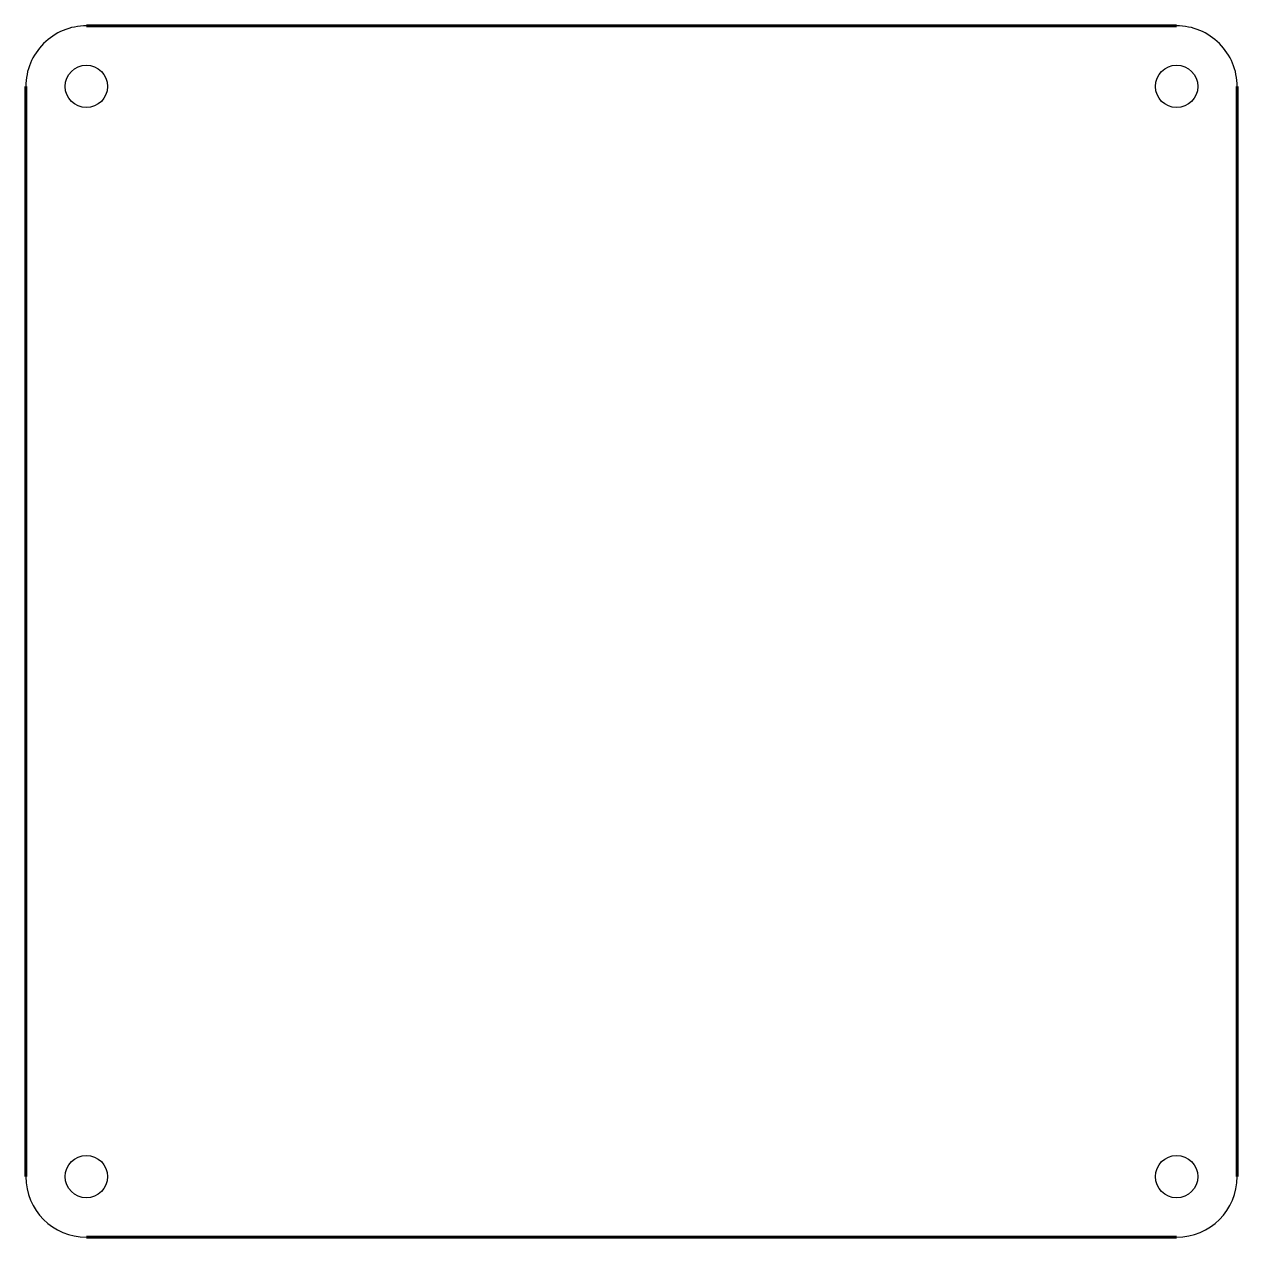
# Model space of a CAD drawing. Header units: millimetres. Extents: x 0 to 100, y 0 to 100.
import ezdxf

# ---------------------------------------------------------------- set-up
doc = ezdxf.new("R2010")
doc.units = ezdxf.units.MM
doc.layers.add('BoardOutLine', color=7, linetype='Continuous', true_color=0xff00ff)
doc.layers.add('Multi-Layer', color=7, linetype='Continuous', true_color=0xc0c0c0)

msp = doc.modelspace()

# ---------------------------------------------------------------- linework, layer by layer
at = {"layer": 'BoardOutLine', "const_width": 0.254}
for points in [[(5, 100), (95, 100)], [(0, 5), (0, 95)], [(100, 95), (100, 5)], [(95, 0), (5, 0)]]:
    msp.add_lwpolyline(points, dxfattribs=at)
at = {"layer": 'BoardOutLine'}
for centre, start, end in [((5, 95), 90, 180.0003), ((95, 95), 359.9997, 90), ((5, 5), 180, 270), ((95, 5), 270, 0)]:
    msp.add_arc(centre, 5, start, end, dxfattribs=at)
at = {"layer": 'Multi-Layer'}
for centre in [(5, 95), (95, 95), (5, 5), (95, 5)]:
    msp.add_circle(centre, 1.75, dxfattribs=at)

doc.saveas('drawing.dxf')
